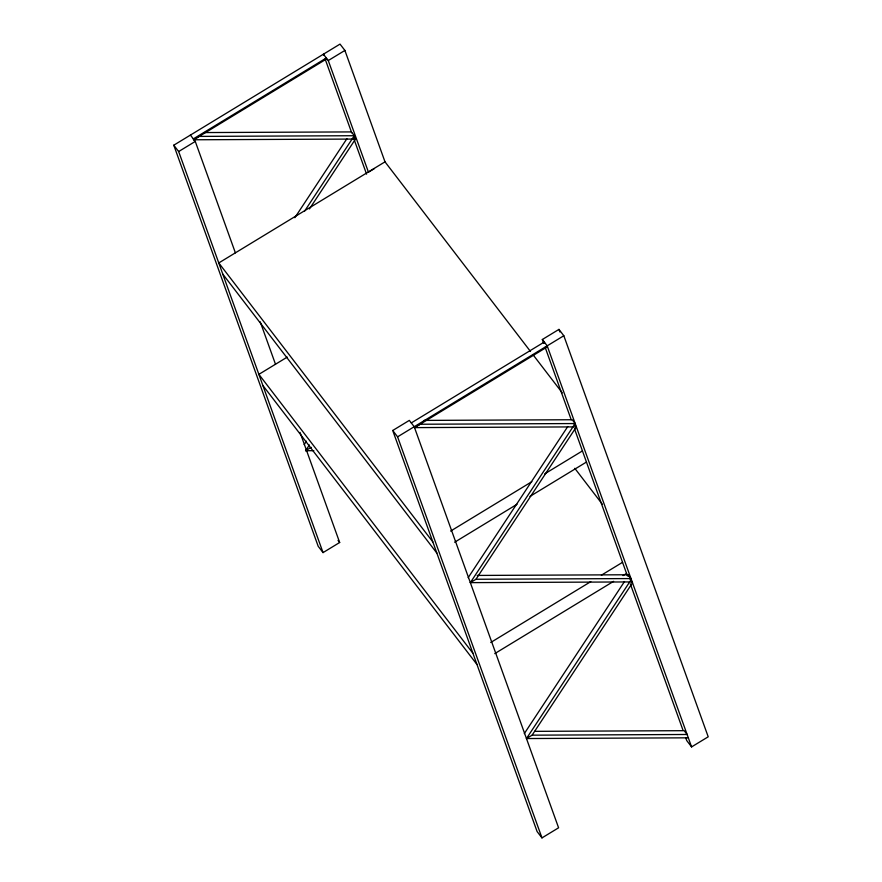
<?xml version="1.0" encoding="UTF-8"?>
<svg xmlns="http://www.w3.org/2000/svg" width="882" height="882" viewBox="0 0 882 882"><rect width="100%" height="100%" fill="white"/><g stroke="black" fill="none" stroke-linecap="round" stroke-linejoin="round"><path stroke-width="1.32" d="M294.842 217.711L346.902 138.706M304.544 211.217L354.299 135.718L351.378 131.914L204.591 132.565M352.987 139.069L354.619 136.6M309.45 208.946L355.501 139.058L354.299 135.718L199.277 136.401L193.654 139.775L193.334 138.893L326.318 58.014L326.638 58.896L193.654 139.775L355.501 139.058L354.035 137.151M304.18 444.627L306.44 441.187M313.827 450.68L305.591 450.713L309.362 444.991M468.177 577.688L567.776 426.535M629.991 579.066L632.185 581.922L470.338 582.638L575.163 423.547L572.253 419.744L424.088 420.405M470.338 582.638L475.96 579.265L576.376 426.888L574.182 424.044M524.305 733.604L624.489 581.558M688.313 737.826L526.466 738.543L631.303 579.463M526.466 738.543L532.1 735.169L632.504 582.804M300.023 432.378L339.669 542.496L323.044 552.606L318.182 546.267L173.787 145.199L340.022 44.1L344.895 50.439L385.004 161.847L530.49 351.455M323.044 552.606L178.66 151.539L195.275 141.429L190.413 135.089M374.464 168.539L368.455 172.188L328.269 60.549L344.895 50.439M385.004 161.847L218.769 262.946L432.83 541.901M287.267 357.089L258.878 374.354L472.939 653.308M392.722 430.493L409.336 420.383L414.209 426.723L558.593 827.79L541.978 837.9L537.105 831.561L392.722 430.493L397.584 436.833L541.978 837.9M543.731 343.396L542.331 339.504L558.956 329.394L563.818 335.733L708.213 736.801L691.587 746.911L686.725 740.571L685.788 737.98M411.288 422.919L544.271 342.04L544.591 342.933M397.584 436.833L563.818 335.733M576.376 426.888L414.529 427.616L547.513 346.736M450.625 531.074L531.835 481.693M544.778 473.821L582.44 450.911M454.638 542.221L517.017 504.284M529.961 496.412L586.453 462.058M490.734 642.482L590.775 581.646M601.359 575.207L622.549 562.319M494.747 653.628L613.607 581.337M623.023 575.604L626.562 573.465M305.591 450.713L311.225 447.339M414.529 427.616L420.152 424.242L575.163 423.547M477.162 575.439L628.061 574.766L630.983 578.57L475.96 579.265M534.668 731.343L684.189 730.682L687.111 734.486L532.1 735.169M328.269 60.549L323.407 54.21L323.716 55.092M542.331 339.504L547.193 345.843L691.587 746.911M533.004 354.718L562.275 392.854M574.788 468.309L602.373 504.261M630.575 578.504L628.061 574.766M173.787 145.199L178.66 151.539M222.771 274.082L436.833 553.047M262.88 385.489L476.942 664.455M338.049 540.379L339.669 542.496M558.956 329.394L559.883 331.985M545.131 347.276L571.249 419.821M574.513 428.895L627.488 576.056M630.288 583.829L682.988 730.208M325.105 58.94L351.697 132.796M354.443 140.436L366.581 174.151M195.275 141.429L235.384 252.836M260.223 321.82L275.493 364.244"/></g></svg>
